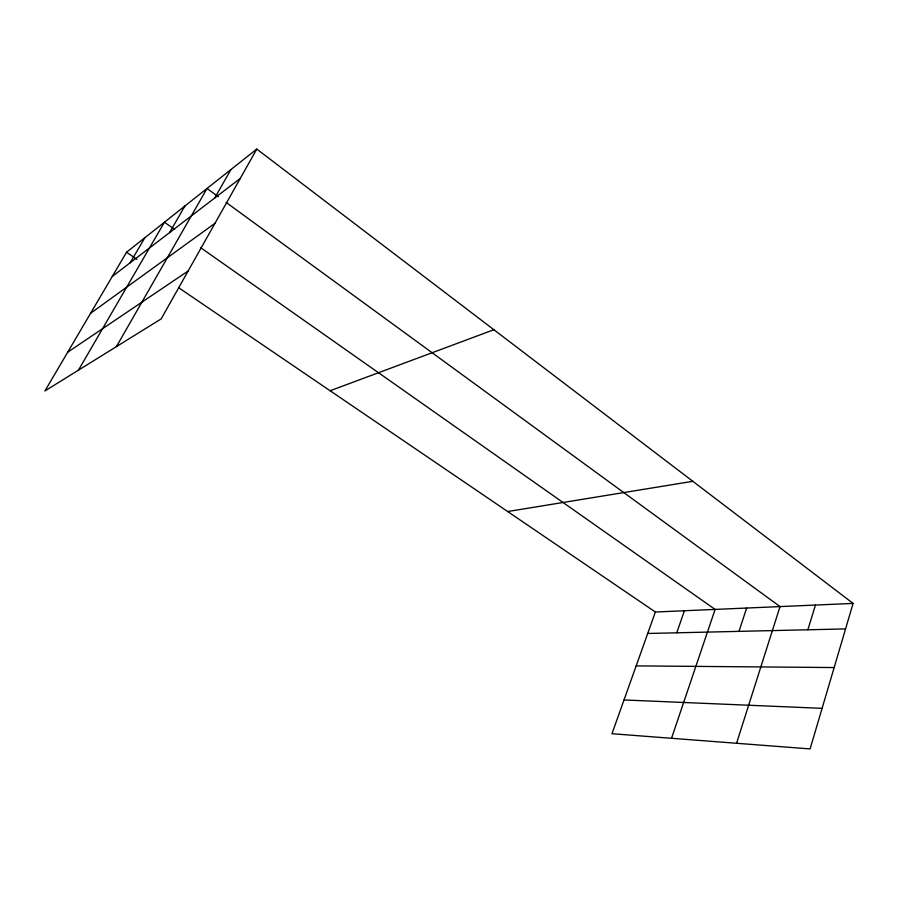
<?xml version="1.0" encoding="UTF-8"?>
<svg xmlns="http://www.w3.org/2000/svg" width="898" height="898" viewBox="0 0 898 898"><rect width="100%" height="100%" fill="white"/><g stroke="black" fill="none" stroke-linecap="round" stroke-linejoin="round"><path stroke-width="1.35" d="M853.1 603.411L810.108 748.921L611.976 733.722L655.372 612.009L853.1 603.411L256.783 149.079L126.528 252.248L44.9 390.956L161.169 318.891L256.783 149.079M807.863 629.779L815.451 605.05M736.562 743.275L780.025 606.588L226.195 202.465M738.975 631.373L746.642 608.036M671.536 738.291L715.111 609.416L200.624 247.668M676.744 632.809L684.411 610.752M214.768 197.975L230.898 169.576M116.414 346.628L207.023 188.49L218.304 196.707M169.576 232.582L184.932 205.979M78.44 370.167L164.435 222.221L174.616 229.372M130.176 262.766L144.803 237.768M112.25 276.494L240.237 178.466M90.608 313.279L215.004 223.276M67.72 352.184L188.142 270.994M330.127 390.753L493.878 329.723M507.673 511.534L692.829 481.306M647.716 633.472L845.568 628.914M636.166 665.878L834.152 667.551M624.02 699.957L822.108 708.342M126.528 252.248L136.945 259.342M178.635 287.697L655.372 612.009"/></g></svg>
